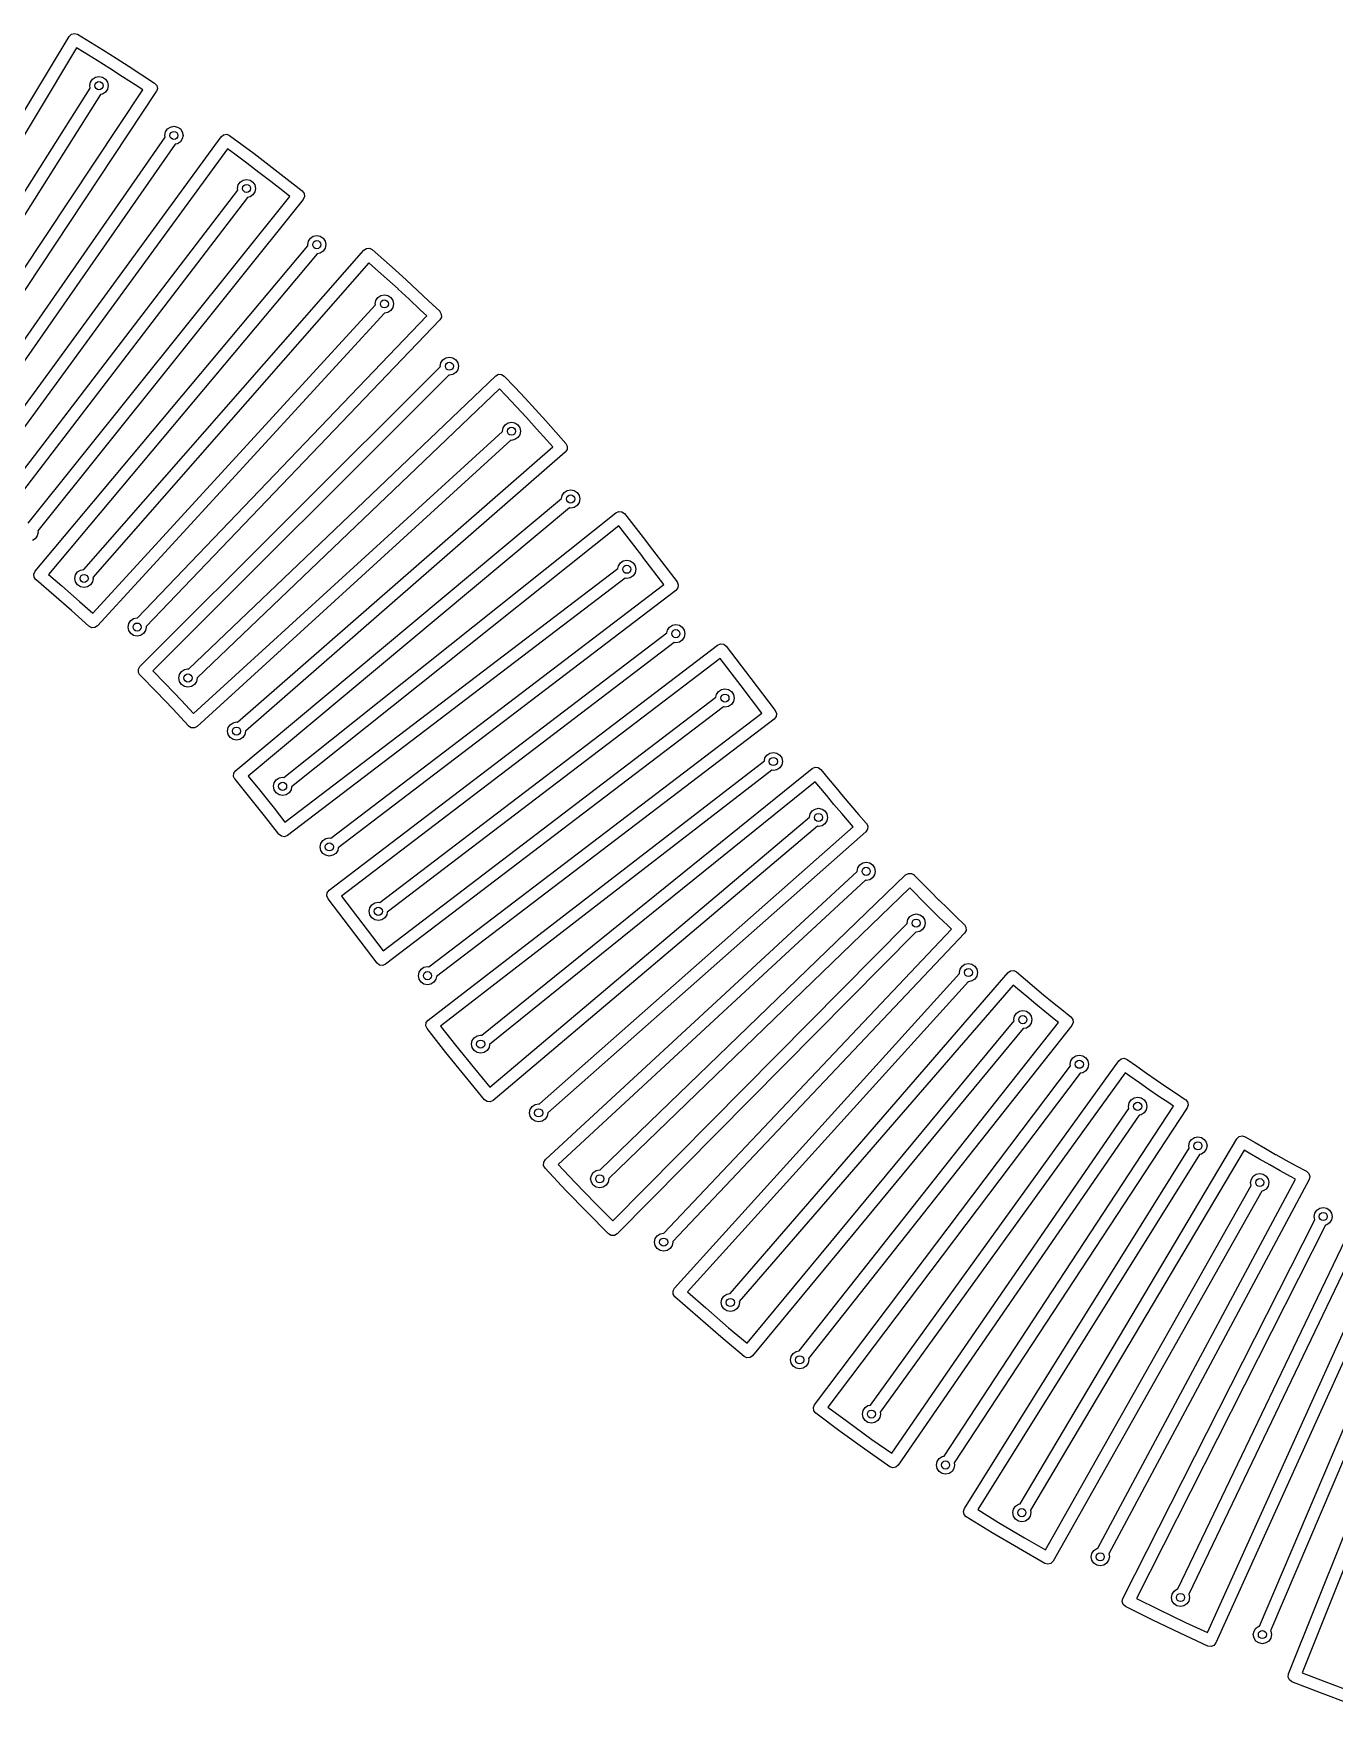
# Model space of a CAD drawing. Extents: x 97 to 314, y -170 to 213.
# Drawn here: x 188.27 to 220.4, y 164.64 to 205.89 of the extents above; entities that cross this region are included whole.
import ezdxf

# ---------------------------------------------------------------- set-up
doc = ezdxf.new("R2010")
doc.units = 0
doc.layers.add('BLACK', color=7, linetype='CONTINUOUS')

msp = doc.modelspace()

# ---------------------------------------------------------------- linework, layer by layer
at = {"layer": 'BLACK', "linetype": 'CONTINUOUS'}
for p, q in [((189.148, 205.817), (189.204, 205.871)), ((189.204, 205.871), (189.279, 205.89)), ((189.279, 205.89), (189.354, 205.868)), ((189.354, 205.868), (189.354, 205.868)), ((189.354, 205.868), (189.354, 205.868)), ((189.354, 205.868), (189.354, 205.868)), ((189.354, 205.868), (189.675, 205.673)), ((183.739, 196.831), (189.148, 205.817)), ((189.327, 205.534), (183.996, 196.677)), ((189.519, 205.417), (189.327, 205.534)), ((189.675, 205.673), (189.995, 205.475)), ((189.995, 205.475), (190.314, 205.275)), ((189.837, 205.221), (189.519, 205.417)), ((190.153, 205.023), (189.837, 205.221)), ((190.314, 205.275), (190.314, 205.275)), ((190.314, 205.275), (190.314, 205.275)), ((190.314, 205.275), (190.631, 205.073)), ((190.631, 205.073), (190.947, 204.868)), ((189.661, 204.6), (189.678, 204.686)), ((189.678, 204.686), (189.727, 204.759)), ((189.727, 204.759), (189.8, 204.807)), ((189.8, 204.807), (189.886, 204.825)), ((189.886, 204.825), (189.972, 204.807)), ((189.972, 204.807), (190.045, 204.759)), ((190.045, 204.759), (190.094, 204.686)), ((190.094, 204.686), (190.111, 204.6)), ((190.154, 205.022), (190.153, 205.023)), ((190.155, 205.021), (190.154, 205.022)), ((190.469, 204.821), (190.155, 205.021)), ((190.783, 204.617), (190.469, 204.821)), ((190.97, 204.495), (190.783, 204.617)), ((190.947, 204.868), (191.261, 204.662)), ((191.261, 204.662), (191.261, 204.662)), ((191.261, 204.662), (191.261, 204.662)), ((191.261, 204.662), (191.261, 204.661)), ((191.261, 204.661), (191.313, 204.603)), ((184.145, 195.805), (189.672, 204.541)), ((189.927, 204.383), (184.319, 195.519)), ((185.25, 195.883), (190.97, 204.495)), ((191.301, 204.451), (185.5, 195.717)), ((189.672, 204.541), (189.661, 204.6)), ((189.972, 204.392), (189.927, 204.383)), ((190.045, 204.441), (189.972, 204.392)), ((190.094, 204.513), (190.045, 204.441)), ((190.111, 204.6), (190.094, 204.513)), ((191.303, 204.453), (191.301, 204.451)), ((191.328, 204.527), (191.303, 204.453)), ((191.313, 204.603), (191.328, 204.527)), ((191.512, 203.37), (191.529, 203.456)), ((191.529, 203.456), (191.578, 203.529)), ((191.578, 203.529), (191.651, 203.578)), ((191.651, 203.578), (191.737, 203.595)), ((191.737, 203.595), (191.823, 203.578)), ((191.823, 203.578), (191.896, 203.529)), ((191.896, 203.529), (191.944, 203.456)), ((191.944, 203.456), (191.962, 203.37)), ((192.903, 203.338), (192.964, 203.387)), ((192.964, 203.387), (193.041, 203.399)), ((193.041, 203.399), (193.113, 203.371)), ((185.526, 194.718), (191.521, 203.323)), ((191.767, 203.151), (185.857, 194.668)), ((186.719, 194.869), (192.903, 203.338)), ((193.057, 203.04), (186.96, 194.691)), ((191.521, 203.323), (191.512, 203.37)), ((191.823, 203.162), (191.767, 203.151)), ((191.896, 203.211), (191.823, 203.162)), ((191.944, 203.284), (191.896, 203.211)), ((191.962, 203.37), (191.944, 203.284)), ((193.238, 202.907), (193.057, 203.04)), ((193.113, 203.371), (193.113, 203.371)), ((193.113, 203.371), (193.113, 203.371)), ((193.113, 203.371), (193.113, 203.371)), ((193.113, 203.371), (193.416, 203.148)), ((193.416, 203.148), (193.717, 202.923)), ((193.537, 202.683), (193.238, 202.907)), ((193.834, 202.458), (193.537, 202.683)), ((193.717, 202.923), (194.017, 202.695)), ((194.017, 202.695), (194.315, 202.466)), ((194.017, 202.695), (194.017, 202.695)), ((194.017, 202.695), (194.017, 202.695)), ((193.305, 202.06), (193.323, 202.146)), ((193.323, 202.146), (193.371, 202.219)), ((193.371, 202.219), (193.444, 202.268)), ((193.444, 202.268), (193.53, 202.285)), ((193.53, 202.285), (193.616, 202.268)), ((193.616, 202.268), (193.689, 202.219)), ((193.689, 202.219), (193.738, 202.146)), ((193.738, 202.146), (193.755, 202.06)), ((193.835, 202.457), (193.834, 202.458)), ((193.836, 202.456), (193.835, 202.457)), ((193.835, 202.457), (193.835, 202.457)), ((194.131, 202.229), (193.836, 202.456)), ((194.426, 201.998), (194.131, 202.229)), ((194.315, 202.466), (194.611, 202.234)), ((194.611, 202.234), (194.905, 202)), ((187.032, 193.81), (193.313, 202.022)), ((193.552, 201.84), (187.18, 193.509)), ((188.141, 193.792), (194.601, 201.859)), ((194.927, 201.787), (188.374, 193.602)), ((193.313, 202.022), (193.305, 202.06)), ((193.616, 201.852), (193.552, 201.84)), ((193.689, 201.901), (193.616, 201.852)), ((193.738, 201.974), (193.689, 201.901)), ((193.755, 202.06), (193.738, 201.974)), ((194.601, 201.859), (194.426, 201.998)), ((194.905, 202), (194.905, 202)), ((194.905, 202), (194.905, 202)), ((194.905, 202), (194.906, 202)), ((194.906, 202), (194.906, 202)), ((194.906, 202), (194.952, 201.937)), ((194.929, 201.789), (194.927, 201.787)), ((194.96, 201.86), (194.929, 201.789)), ((194.952, 201.937), (194.96, 201.86)), ((188.31, 192.604), (195.046, 200.643)), ((189.515, 192.652), (196.424, 200.536)), ((195.04, 200.672), (195.057, 200.758)), ((195.046, 200.643), (195.04, 200.672)), ((195.057, 200.758), (195.106, 200.831)), ((195.106, 200.831), (195.179, 200.879)), ((195.179, 200.879), (195.265, 200.897)), ((195.265, 200.897), (195.351, 200.879)), ((195.351, 200.879), (195.424, 200.831)), ((195.424, 200.512), (195.351, 200.464)), ((195.424, 200.831), (195.473, 200.758)), ((195.473, 200.585), (195.424, 200.512)), ((195.473, 200.758), (195.49, 200.672)), ((195.49, 200.672), (195.473, 200.585)), ((196.424, 200.536), (196.489, 200.579)), ((196.489, 200.579), (196.566, 200.585)), ((196.566, 200.585), (196.636, 200.55)), ((196.636, 200.55), (196.636, 200.55)), ((196.636, 200.55), (196.636, 200.55)), ((196.636, 200.55), (196.636, 200.55)), ((196.636, 200.55), (196.918, 200.301)), ((195.274, 200.448), (188.636, 192.526)), ((196.551, 200.226), (189.738, 192.452)), ((195.351, 200.464), (195.274, 200.448)), ((196.719, 200.077), (196.551, 200.226)), ((196.918, 200.301), (197.198, 200.05)), ((196.997, 199.828), (196.719, 200.077)), ((197.273, 199.577), (196.997, 199.828)), ((197.198, 200.05), (197.477, 199.797)), ((197.477, 199.797), (197.477, 199.797)), ((197.477, 199.797), (197.477, 199.797)), ((197.477, 199.797), (197.477, 199.797)), ((197.477, 199.797), (197.753, 199.542)), ((196.71, 199.208), (196.727, 199.294)), ((196.727, 199.294), (196.776, 199.367)), ((196.776, 199.367), (196.849, 199.416)), ((196.849, 199.416), (196.935, 199.433)), ((196.935, 199.433), (197.021, 199.416)), ((197.021, 199.416), (197.094, 199.367)), ((197.094, 199.367), (197.143, 199.294)), ((197.143, 199.294), (197.16, 199.208)), ((197.274, 199.576), (197.273, 199.577)), ((197.275, 199.575), (197.274, 199.576)), ((197.549, 199.322), (197.275, 199.575)), ((197.822, 199.066), (197.549, 199.322)), ((197.753, 199.542), (198.027, 199.284)), ((198.027, 199.284), (198.3, 199.026)), ((189.731, 191.567), (196.714, 199.187)), ((196.934, 198.983), (189.851, 191.254)), ((190.834, 191.451), (197.984, 198.913)), ((196.714, 199.187), (196.71, 199.208)), ((196.935, 198.983), (196.934, 198.983)), ((197.021, 199), (196.935, 198.983)), ((197.094, 199.049), (197.021, 199)), ((197.143, 199.122), (197.094, 199.049)), ((197.16, 199.208), (197.143, 199.122)), ((197.984, 198.913), (197.822, 199.066)), ((198.3, 199.026), (198.3, 199.026)), ((198.3, 199.026), (198.3, 199.026)), ((198.3, 199.026), (198.3, 199.025)), ((198.3, 199.025), (198.34, 198.959)), ((198.342, 198.881), (198.305, 198.813)), ((198.34, 198.959), (198.342, 198.881)), ((198.302, 198.812), (191.05, 191.242)), ((198.305, 198.813), (198.302, 198.812)), ((190.897, 190.252), (198.317, 197.66)), ((198.315, 197.67), (198.332, 197.756)), ((198.317, 197.66), (198.315, 197.67)), ((198.332, 197.756), (198.381, 197.829)), ((198.381, 197.829), (198.454, 197.878)), ((198.454, 197.878), (198.54, 197.895)), ((198.54, 197.895), (198.626, 197.878)), ((198.626, 197.878), (198.699, 197.829)), ((198.699, 197.829), (198.748, 197.756)), ((198.748, 197.756), (198.765, 197.67)), ((198.765, 197.67), (198.748, 197.584)), ((198.529, 197.448), (191.214, 190.145)), ((192.099, 190.191), (199.683, 197.433)), ((198.54, 197.445), (198.529, 197.448)), ((198.626, 197.463), (198.54, 197.445)), ((198.699, 197.511), (198.626, 197.463)), ((198.748, 197.584), (198.699, 197.511)), ((199.683, 197.433), (199.751, 197.47)), ((199.751, 197.47), (199.828, 197.468)), ((199.828, 197.468), (199.895, 197.428)), ((199.895, 197.428), (199.895, 197.428)), ((199.895, 197.428), (199.895, 197.428)), ((199.895, 197.428), (200.154, 197.155)), ((199.781, 197.112), (192.307, 189.976)), ((199.935, 196.949), (199.781, 197.112)), ((200.191, 196.676), (199.935, 196.949)), ((200.154, 197.155), (200.41, 196.88)), ((200.41, 196.88), (200.665, 196.603)), ((200.443, 196.402), (200.191, 196.676)), ((200.444, 196.401), (200.443, 196.402)), ((200.445, 196.4), (200.444, 196.401)), ((200.695, 196.124), (200.445, 196.4)), ((200.665, 196.603), (200.665, 196.603)), ((200.665, 196.603), (200.918, 196.324)), ((192.219, 189.093), (199.849, 196.061)), ((199.849, 196.064), (199.866, 196.15)), ((199.849, 196.061), (199.849, 196.064)), ((199.866, 196.15), (199.915, 196.223)), ((199.915, 196.223), (199.988, 196.272)), ((199.988, 196.272), (200.074, 196.289)), ((200.074, 196.289), (200.16, 196.272)), ((200.16, 196.272), (200.233, 196.223)), ((200.233, 196.223), (200.282, 196.15)), ((200.282, 195.978), (200.233, 195.905)), ((200.282, 196.15), (200.299, 196.064)), ((200.299, 196.064), (200.282, 195.978)), ((200.944, 195.845), (200.695, 196.124)), ((200.918, 196.324), (201.168, 196.043)), ((201.168, 196.043), (201.416, 195.762)), ((200.055, 195.843), (192.312, 188.771)), ((193.306, 188.878), (201.092, 195.677)), ((201.4, 195.548), (193.506, 188.654)), ((200.074, 195.839), (200.055, 195.843)), ((200.16, 195.856), (200.074, 195.839)), ((200.233, 195.905), (200.16, 195.856)), ((201.092, 195.677), (200.944, 195.845)), ((201.403, 195.549), (201.4, 195.548)), ((201.446, 195.614), (201.403, 195.549)), ((201.416, 195.762), (201.416, 195.762)), ((201.416, 195.762), (201.416, 195.762)), ((201.416, 195.762), (201.417, 195.761)), ((201.417, 195.761), (201.417, 195.761)), ((201.417, 195.761), (201.451, 195.691)), ((201.451, 195.691), (201.446, 195.614)), ((193.264, 187.68), (201.312, 194.399)), ((201.312, 194.399), (201.327, 194.477)), ((201.327, 194.477), (201.376, 194.55)), ((201.376, 194.55), (201.449, 194.598)), ((201.449, 194.598), (201.535, 194.615)), ((201.535, 194.615), (201.621, 194.598)), ((201.621, 194.598), (201.694, 194.55)), ((201.694, 194.55), (201.743, 194.477)), ((201.743, 194.304), (201.694, 194.231)), ((201.743, 194.477), (201.76, 194.39)), ((201.76, 194.39), (201.743, 194.304)), ((201.507, 194.171), (193.571, 187.545)), ((194.454, 187.511), (202.652, 194.052)), ((201.535, 194.165), (201.507, 194.171)), ((201.621, 194.183), (201.535, 194.165)), ((201.694, 194.231), (201.621, 194.183)), ((202.652, 194.052), (202.724, 194.083)), ((202.724, 194.083), (202.801, 194.075)), ((202.801, 194.075), (202.863, 194.029)), ((202.863, 194.029), (202.863, 194.028)), ((202.863, 194.028), (202.863, 194.028)), ((202.863, 194.028), (202.863, 194.028)), ((202.863, 194.028), (202.863, 194.028)), ((202.863, 194.028), (203.097, 193.733)), ((188.363, 193.483), (188.314, 193.41)), ((188.38, 193.57), (188.363, 193.483)), ((188.374, 193.602), (188.38, 193.57)), ((202.722, 193.724), (194.643, 187.278)), ((202.861, 193.548), (202.722, 193.724)), ((203.091, 193.253), (202.861, 193.548)), ((203.097, 193.733), (203.328, 193.437)), ((188.314, 193.41), (188.241, 193.362)), ((203.318, 192.958), (203.091, 193.253)), ((203.328, 193.437), (203.558, 193.138)), ((203.558, 193.138), (203.558, 193.138)), ((203.558, 193.138), (204.164, 192.343)), ((189.432, 192.636), (189.515, 192.652)), ((194.478, 186.407), (202.699, 192.673)), ((202.699, 192.673), (202.713, 192.74)), ((202.713, 192.74), (202.762, 192.813)), ((202.762, 192.813), (202.835, 192.862)), ((202.835, 192.862), (202.921, 192.879)), ((202.921, 192.879), (203.007, 192.862)), ((203.007, 192.862), (203.08, 192.813)), ((203.08, 192.813), (203.129, 192.74)), ((203.129, 192.74), (203.146, 192.654)), ((203.146, 192.654), (203.129, 192.568)), ((203.319, 192.957), (203.318, 192.958)), ((203.834, 192.281), (203.319, 192.957)), ((188.278, 192.534), (188.31, 192.604)), ((188.284, 192.457), (188.278, 192.534)), ((188.329, 192.393), (188.284, 192.457)), ((188.333, 192.391), (188.329, 192.393)), ((188.329, 192.393), (188.329, 192.393)), ((188.329, 192.393), (188.329, 192.393)), ((188.772, 192.017), (188.333, 192.391)), ((188.636, 192.526), (188.968, 192.244)), ((188.968, 192.244), (189.408, 191.858)), ((189.293, 192.428), (189.31, 192.514)), ((189.31, 192.342), (189.293, 192.428)), ((189.31, 192.514), (189.359, 192.587)), ((189.359, 192.269), (189.31, 192.342)), ((189.359, 192.587), (189.432, 192.636)), ((189.432, 192.22), (189.359, 192.269)), ((189.677, 192.269), (189.604, 192.22)), ((189.726, 192.342), (189.677, 192.269)), ((189.743, 192.428), (189.726, 192.342)), ((189.738, 192.452), (189.743, 192.428)), ((202.884, 192.436), (194.542, 186.079)), ((195.611, 186.015), (203.834, 192.281)), ((202.921, 192.429), (202.884, 192.436)), ((203.007, 192.446), (202.921, 192.429)), ((203.08, 192.495), (203.007, 192.446)), ((203.129, 192.568), (203.08, 192.495)), ((204.164, 192.343), (204.193, 192.271)), ((204.193, 192.271), (204.183, 192.194)), ((189.209, 191.635), (188.772, 192.017)), ((189.408, 191.858), (189.731, 191.567)), ((189.518, 192.203), (189.432, 192.22)), ((189.604, 192.22), (189.518, 192.203)), ((204.133, 192.132), (195.794, 185.777)), ((204.135, 192.133), (204.133, 192.132)), ((204.183, 192.194), (204.135, 192.133)), ((189.637, 191.248), (189.209, 191.635)), ((190.669, 191.386), (190.742, 191.435)), ((190.742, 191.435), (190.828, 191.452)), ((190.828, 191.452), (190.834, 191.451)), ((189.639, 191.245), (189.637, 191.248)), ((189.708, 191.209), (189.639, 191.245)), ((189.786, 191.212), (189.708, 191.209)), ((189.851, 191.254), (189.786, 191.212)), ((190.603, 191.227), (190.62, 191.313)), ((190.62, 191.141), (190.603, 191.227)), ((190.62, 191.313), (190.669, 191.386)), ((190.669, 191.068), (190.62, 191.141)), ((190.742, 191.02), (190.669, 191.068)), ((190.828, 191.002), (190.742, 191.02)), ((190.914, 191.02), (190.828, 191.002)), ((190.987, 191.068), (190.914, 191.02)), ((191.036, 191.141), (190.987, 191.068)), ((191.053, 191.227), (191.036, 191.141)), ((191.05, 191.242), (191.053, 191.227)), ((195.572, 184.727), (203.912, 191.084)), ((203.912, 191.084), (203.925, 191.15)), ((203.925, 191.15), (203.974, 191.223)), ((203.974, 191.223), (204.047, 191.271)), ((204.047, 191.271), (204.133, 191.289)), ((204.133, 191.289), (204.219, 191.271)), ((204.219, 191.271), (204.292, 191.223)), ((204.292, 191.223), (204.341, 191.15)), ((204.341, 191.15), (204.358, 191.064)), ((204.358, 191.064), (204.341, 190.977)), ((204.095, 190.846), (195.873, 184.579)), ((196.824, 184.424), (205.165, 190.781)), ((204.133, 190.839), (204.095, 190.846)), ((204.219, 190.856), (204.133, 190.839)), ((204.292, 190.904), (204.219, 190.856)), ((204.341, 190.977), (204.292, 190.904)), ((205.165, 190.781), (205.237, 190.811)), ((205.237, 190.811), (205.314, 190.801)), ((205.314, 190.801), (205.375, 190.753)), ((205.375, 190.753), (205.376, 190.753)), ((205.376, 190.753), (205.376, 190.753)), ((205.376, 190.753), (205.982, 189.958)), ((190.858, 190.185), (190.897, 190.252)), ((190.858, 190.107), (190.858, 190.185)), ((191.925, 190.128), (191.998, 190.177)), ((191.998, 190.177), (192.084, 190.194)), ((192.084, 190.194), (192.099, 190.191)), ((205.228, 190.452), (197.007, 184.186)), ((205.743, 189.776), (205.228, 190.452)), ((190.897, 190.04), (190.858, 190.107)), ((190.9, 190.038), (190.897, 190.04)), ((190.897, 190.04), (190.897, 190.04)), ((190.897, 190.04), (190.897, 190.04)), ((191.305, 189.627), (190.9, 190.038)), ((191.214, 190.145), (191.519, 189.835)), ((191.519, 189.835), (191.923, 189.412)), ((191.859, 189.969), (191.876, 190.055)), ((191.876, 189.883), (191.859, 189.969)), ((191.876, 190.055), (191.925, 190.128)), ((191.925, 189.81), (191.876, 189.883)), ((191.998, 189.761), (191.925, 189.81)), ((192.243, 189.81), (192.17, 189.761)), ((192.292, 189.883), (192.243, 189.81)), ((192.309, 189.969), (192.292, 189.883)), ((192.307, 189.976), (192.309, 189.969)), ((206.258, 189.1), (205.743, 189.776)), ((205.982, 189.958), (205.982, 189.958)), ((205.982, 189.958), (206.588, 189.163)), ((191.706, 189.207), (191.305, 189.627)), ((191.923, 189.412), (192.219, 189.093)), ((192.084, 189.744), (191.998, 189.761)), ((192.17, 189.761), (192.084, 189.744)), ((196.903, 183.227), (205.124, 189.493)), ((205.124, 189.493), (205.137, 189.559)), ((205.137, 189.559), (205.186, 189.632)), ((205.186, 189.632), (205.259, 189.681)), ((205.259, 189.681), (205.345, 189.698)), ((205.345, 189.698), (205.431, 189.681)), ((205.431, 189.681), (205.504, 189.632)), ((205.504, 189.632), (205.553, 189.559)), ((205.553, 189.387), (205.504, 189.314)), ((205.553, 189.559), (205.57, 189.473)), ((205.57, 189.473), (205.553, 189.387)), ((192.098, 188.784), (191.706, 189.207)), ((205.308, 189.256), (196.966, 182.898)), ((198.036, 182.834), (206.258, 189.1)), ((206.559, 188.952), (198.219, 182.596)), ((205.345, 189.248), (205.308, 189.256)), ((205.431, 189.265), (205.345, 189.248)), ((205.504, 189.314), (205.431, 189.265)), ((206.607, 189.014), (206.559, 188.952)), ((206.559, 188.952), (206.559, 188.952)), ((206.588, 189.163), (206.617, 189.091)), ((206.617, 189.091), (206.607, 189.014)), ((192.1, 188.78), (192.098, 188.784)), ((192.165, 188.738), (192.1, 188.78)), ((192.243, 188.735), (192.165, 188.738)), ((192.312, 188.771), (192.243, 188.735)), ((192.243, 188.735), (192.243, 188.735)), ((193.057, 188.657), (193.074, 188.743)), ((193.074, 188.571), (193.057, 188.657)), ((193.074, 188.743), (193.123, 188.816)), ((193.123, 188.498), (193.074, 188.571)), ((193.123, 188.816), (193.196, 188.865)), ((193.196, 188.865), (193.282, 188.882)), ((193.282, 188.882), (193.306, 188.878)), ((193.49, 188.571), (193.441, 188.498)), ((193.506, 188.654), (193.49, 188.571)), ((193.196, 188.449), (193.123, 188.498)), ((193.282, 188.432), (193.196, 188.449)), ((193.368, 188.449), (193.282, 188.432)), ((193.441, 188.498), (193.368, 188.449)), ((206.38, 188.066), (206.453, 188.115)), ((206.453, 188.115), (206.54, 188.132)), ((206.54, 188.132), (206.626, 188.115)), ((206.626, 188.115), (206.699, 188.066)), ((198.017, 181.519), (206.318, 187.926)), ((199.343, 181.144), (207.502, 187.735)), ((206.318, 187.926), (206.332, 187.993)), ((206.332, 187.993), (206.38, 188.066)), ((206.699, 187.748), (206.626, 187.699)), ((206.699, 188.066), (206.747, 187.993)), ((206.747, 187.821), (206.699, 187.748)), ((206.747, 187.993), (206.765, 187.907)), ((206.765, 187.907), (206.747, 187.821)), ((207.502, 187.735), (207.573, 187.766)), ((207.573, 187.766), (207.65, 187.758)), ((207.65, 187.758), (207.713, 187.712)), ((207.713, 187.712), (207.713, 187.712)), ((207.713, 187.712), (207.713, 187.712)), ((207.713, 187.712), (207.713, 187.711)), ((207.713, 187.711), (207.896, 187.487)), ((193.212, 187.539), (193.219, 187.616)), ((193.245, 187.469), (193.212, 187.539)), ((193.219, 187.616), (193.264, 187.68)), ((193.245, 187.468), (193.245, 187.469)), ((193.245, 187.469), (193.245, 187.469)), ((193.249, 187.466), (193.245, 187.468)), ((193.615, 187.021), (193.249, 187.466)), ((193.571, 187.545), (193.847, 187.209)), ((194.196, 187.293), (194.213, 187.379)), ((194.213, 187.207), (194.196, 187.293)), ((194.213, 187.379), (194.262, 187.452)), ((194.262, 187.452), (194.335, 187.501)), ((194.335, 187.501), (194.421, 187.518)), ((194.421, 187.518), (194.454, 187.511)), ((206.503, 187.69), (198.318, 181.373)), ((207.574, 187.407), (199.534, 180.913)), ((206.54, 187.682), (206.503, 187.69)), ((206.626, 187.699), (206.54, 187.682)), ((207.664, 187.297), (207.574, 187.407)), ((207.85, 187.071), (207.664, 187.297)), ((207.896, 187.487), (208.081, 187.263)), ((193.977, 186.567), (193.615, 187.021)), ((193.847, 187.209), (194.212, 186.751)), ((194.262, 187.134), (194.213, 187.207)), ((194.335, 187.085), (194.262, 187.134)), ((194.421, 187.068), (194.335, 187.085)), ((194.507, 187.085), (194.421, 187.068)), ((194.58, 187.134), (194.507, 187.085)), ((194.629, 187.207), (194.58, 187.134)), ((194.643, 187.278), (194.629, 187.207)), ((208.038, 186.847), (207.85, 187.071)), ((208.081, 187.263), (208.267, 187.041)), ((208.267, 187.041), (208.268, 187.041)), ((208.268, 187.041), (208.268, 187.041)), ((208.268, 187.041), (208.268, 187.041)), ((208.268, 187.041), (208.268, 187.04)), ((208.268, 187.04), (208.456, 186.82)), ((194.33, 186.111), (193.977, 186.567)), ((194.212, 186.751), (194.478, 186.407)), ((199.54, 179.861), (207.432, 186.531)), ((207.432, 186.531), (207.448, 186.611)), ((207.448, 186.611), (207.497, 186.684)), ((207.497, 186.684), (207.57, 186.733)), ((207.57, 186.733), (207.656, 186.75)), ((207.656, 186.75), (207.742, 186.733)), ((207.742, 186.733), (207.815, 186.684)), ((207.815, 186.684), (207.864, 186.611)), ((207.864, 186.611), (207.881, 186.525)), ((207.881, 186.525), (207.864, 186.439)), ((208.228, 186.624), (208.038, 186.847)), ((208.038, 186.847), (208.038, 186.847)), ((208.038, 186.847), (208.038, 186.847)), ((208.419, 186.403), (208.228, 186.624)), ((208.456, 186.82), (208.645, 186.6)), ((208.645, 186.6), (208.836, 186.383)), ((194.332, 186.107), (194.33, 186.111)), ((194.393, 186.059), (194.332, 186.107)), ((194.47, 186.049), (194.393, 186.059)), ((194.542, 186.079), (194.47, 186.049)), ((207.63, 186.305), (199.62, 179.535)), ((200.768, 179.45), (208.513, 186.296)), ((208.822, 186.169), (200.97, 179.228)), ((207.656, 186.3), (207.63, 186.305)), ((207.742, 186.317), (207.656, 186.3)), ((207.815, 186.366), (207.742, 186.317)), ((207.864, 186.439), (207.815, 186.366)), ((208.513, 186.296), (208.419, 186.403)), ((208.824, 186.17), (208.822, 186.169)), ((208.867, 186.235), (208.824, 186.17)), ((208.836, 186.383), (208.837, 186.382)), ((208.837, 186.382), (208.837, 186.382)), ((208.837, 186.382), (208.837, 186.382)), ((208.837, 186.382), (208.872, 186.312)), ((208.872, 186.312), (208.867, 186.235)), ((195.349, 185.797), (195.366, 185.883)), ((195.366, 185.711), (195.349, 185.797)), ((195.366, 185.883), (195.414, 185.956)), ((195.414, 185.638), (195.366, 185.711)), ((195.414, 185.956), (195.487, 186.005)), ((195.487, 186.005), (195.574, 186.022)), ((195.574, 186.022), (195.611, 186.015)), ((195.781, 185.711), (195.733, 185.638)), ((195.794, 185.777), (195.781, 185.711)), ((195.487, 185.589), (195.414, 185.638)), ((195.574, 185.572), (195.487, 185.589)), ((195.66, 185.589), (195.574, 185.572)), ((195.733, 185.638), (195.66, 185.589)), ((208.608, 185.193), (208.626, 185.279)), ((208.626, 185.279), (208.674, 185.352)), ((208.674, 185.352), (208.747, 185.401)), ((208.747, 185.401), (208.833, 185.418)), ((208.833, 185.418), (208.92, 185.401)), ((208.92, 185.401), (208.993, 185.352)), ((208.993, 185.352), (209.041, 185.279)), ((209.041, 185.279), (209.058, 185.193)), ((200.911, 178.074), (208.609, 185.19)), ((208.815, 184.972), (201.225, 177.955)), ((202.267, 177.82), (209.807, 185.107)), ((208.609, 185.19), (208.608, 185.193)), ((208.833, 184.968), (208.815, 184.972)), ((208.92, 184.985), (208.833, 184.968)), ((208.993, 185.034), (208.92, 184.985)), ((209.041, 185.107), (208.993, 185.034)), ((209.058, 185.193), (209.041, 185.107)), ((209.807, 185.107), (209.875, 185.144)), ((209.875, 185.144), (209.953, 185.143)), ((209.953, 185.143), (210.019, 185.103)), ((210.019, 185.103), (210.019, 185.103)), ((210.019, 185.103), (210.019, 185.103)), ((210.019, 185.103), (210.02, 185.102)), ((210.02, 185.102), (210.222, 184.895)), ((210.222, 184.895), (210.426, 184.688)), ((195.514, 184.589), (195.524, 184.666)), ((195.543, 184.517), (195.514, 184.589)), ((195.524, 184.666), (195.572, 184.727)), ((195.544, 184.517), (195.543, 184.517)), ((196.756, 182.926), (195.544, 184.517)), ((195.544, 184.517), (195.544, 184.517)), ((195.873, 184.579), (196.903, 183.227)), ((196.627, 184.366), (196.7, 184.414)), ((196.7, 184.414), (196.786, 184.431)), ((196.786, 184.431), (196.824, 184.424)), ((209.908, 184.787), (202.477, 177.605)), ((210.008, 184.685), (209.908, 184.787)), ((210.213, 184.477), (210.008, 184.685)), ((210.421, 184.27), (210.213, 184.477)), ((210.426, 184.688), (210.631, 184.484)), ((210.631, 184.484), (210.632, 184.484)), ((210.632, 184.484), (210.632, 184.483)), ((210.632, 184.483), (210.838, 184.28)), ((196.561, 184.206), (196.578, 184.293)), ((196.578, 184.12), (196.561, 184.206)), ((196.578, 184.293), (196.627, 184.366)), ((196.627, 184.047), (196.578, 184.12)), ((196.7, 183.999), (196.627, 184.047)), ((196.786, 183.981), (196.7, 183.999)), ((196.872, 183.999), (196.786, 183.981)), ((196.945, 184.047), (196.872, 183.999)), ((196.994, 184.12), (196.945, 184.047)), ((197.007, 184.186), (196.994, 184.12)), ((209.843, 183.915), (209.86, 184.002)), ((209.86, 184.002), (209.909, 184.075)), ((209.909, 184.075), (209.982, 184.123)), ((209.982, 184.123), (210.068, 184.14)), ((210.068, 184.14), (210.154, 184.123)), ((210.154, 184.123), (210.227, 184.075)), ((210.227, 184.075), (210.276, 184.002)), ((210.276, 184.002), (210.293, 183.915)), ((210.629, 184.065), (210.421, 184.27)), ((210.421, 184.27), (210.421, 184.27)), ((210.421, 184.27), (210.421, 184.27)), ((210.839, 183.862), (210.629, 184.065)), ((210.838, 184.28), (211.047, 184.078)), ((211.047, 184.078), (211.256, 183.879)), ((202.576, 176.557), (209.846, 183.903)), ((210.059, 183.692), (202.684, 176.24)), ((203.838, 176.259), (210.942, 183.764)), ((211.261, 183.665), (204.054, 176.051)), ((209.846, 183.903), (209.843, 183.915)), ((210.068, 183.69), (210.059, 183.692)), ((210.154, 183.708), (210.068, 183.69)), ((210.227, 183.756), (210.154, 183.708)), ((210.276, 183.829), (210.227, 183.756)), ((210.293, 183.915), (210.276, 183.829)), ((210.942, 183.764), (210.839, 183.862)), ((211.256, 183.879), (211.257, 183.878)), ((211.257, 183.878), (211.257, 183.878)), ((211.257, 183.878), (211.257, 183.878)), ((211.257, 183.878), (211.298, 183.812)), ((211.263, 183.666), (211.261, 183.665)), ((211.3, 183.734), (211.263, 183.666)), ((211.298, 183.812), (211.3, 183.734)), ((196.817, 182.879), (196.756, 182.926)), ((196.894, 182.868), (196.817, 182.879)), ((196.966, 182.898), (196.894, 182.868)), ((197.79, 182.702), (197.839, 182.775)), ((197.839, 182.775), (197.912, 182.824)), ((197.912, 182.824), (197.998, 182.841)), ((197.998, 182.841), (198.036, 182.834)), ((211.134, 182.693), (211.151, 182.779)), ((211.151, 182.779), (211.2, 182.852)), ((211.2, 182.852), (211.273, 182.901)), ((211.273, 182.901), (211.359, 182.918)), ((211.359, 182.918), (211.445, 182.901)), ((211.445, 182.901), (211.518, 182.852)), ((211.518, 182.852), (211.567, 182.779)), ((211.567, 182.779), (211.584, 182.693)), ((197.773, 182.616), (197.79, 182.702)), ((197.79, 182.53), (197.773, 182.616)), ((197.839, 182.457), (197.79, 182.53)), ((197.912, 182.408), (197.839, 182.457)), ((197.998, 182.391), (197.912, 182.408)), ((198.084, 182.408), (197.998, 182.391)), ((198.157, 182.457), (198.084, 182.408)), ((198.206, 182.53), (198.157, 182.457)), ((198.219, 182.596), (198.206, 182.53)), ((204.1, 174.899), (211.138, 182.673)), ((211.358, 182.469), (204.423, 174.809)), ((205.475, 174.768), (212.337, 182.694)), ((212.466, 182.384), (205.699, 174.569)), ((211.138, 182.673), (211.134, 182.693)), ((211.359, 182.468), (211.358, 182.469)), ((211.445, 182.485), (211.359, 182.468)), ((211.518, 182.534), (211.445, 182.485)), ((211.567, 182.607), (211.518, 182.534)), ((211.584, 182.693), (211.567, 182.607)), ((212.337, 182.694), (212.401, 182.737)), ((212.401, 182.737), (212.478, 182.743)), ((212.574, 182.291), (212.466, 182.384)), ((212.478, 182.743), (212.548, 182.709)), ((212.548, 182.709), (212.548, 182.709)), ((212.548, 182.709), (212.548, 182.709)), ((212.548, 182.709), (212.549, 182.708)), ((212.549, 182.708), (212.768, 182.519)), ((212.768, 182.519), (212.99, 182.332)), ((212.797, 182.102), (212.574, 182.291)), ((213.022, 181.915), (212.797, 182.102)), ((212.99, 182.332), (213.212, 182.147)), ((213.212, 182.147), (213.213, 182.146)), ((213.213, 182.146), (213.214, 182.145)), ((213.214, 182.145), (213.437, 181.962)), ((213.437, 181.962), (213.663, 181.779)), ((197.969, 181.458), (198.017, 181.519)), ((212.478, 181.53), (212.495, 181.616)), ((212.484, 181.5), (212.478, 181.53)), ((212.495, 181.616), (212.543, 181.689)), ((212.543, 181.689), (212.616, 181.738)), ((212.616, 181.738), (212.703, 181.755)), ((212.703, 181.755), (212.789, 181.738)), ((212.789, 181.738), (212.862, 181.689)), ((212.862, 181.689), (212.91, 181.616)), ((212.91, 181.616), (212.928, 181.53)), ((212.928, 181.53), (212.91, 181.444)), ((213.248, 181.729), (213.022, 181.915)), ((213.022, 181.915), (213.022, 181.915)), ((213.022, 181.915), (213.022, 181.915)), ((213.022, 181.915), (213.022, 181.915)), ((213.475, 181.545), (213.248, 181.729)), ((213.586, 181.457), (213.475, 181.545)), ((213.663, 181.779), (213.889, 181.599)), ((213.889, 181.599), (213.89, 181.599)), ((213.89, 181.599), (213.89, 181.598)), ((213.89, 181.598), (213.89, 181.598)), ((213.89, 181.598), (213.937, 181.536)), ((213.937, 181.536), (213.946, 181.459)), ((197.96, 181.381), (197.969, 181.458)), ((197.989, 181.309), (197.96, 181.381)), ((197.99, 181.309), (197.989, 181.309)), ((198.454, 180.716), (197.99, 181.309)), ((197.99, 181.309), (197.99, 181.309)), ((197.99, 181.309), (197.99, 181.309)), ((197.99, 181.309), (197.99, 181.309)), ((198.318, 181.373), (198.688, 180.902)), ((199.152, 181.085), (199.225, 181.134)), ((199.225, 181.134), (199.311, 181.151)), ((199.311, 181.151), (199.343, 181.144)), ((205.893, 173.536), (212.484, 181.5)), ((212.714, 181.308), (206.028, 173.23)), ((207.175, 173.35), (213.586, 181.457)), ((213.913, 181.386), (207.409, 173.162)), ((212.789, 181.322), (212.714, 181.308)), ((212.862, 181.371), (212.789, 181.322)), ((212.91, 181.444), (212.862, 181.371)), ((213.915, 181.388), (213.913, 181.386)), ((213.946, 181.459), (213.915, 181.388)), ((198.927, 180.131), (198.454, 180.716)), ((198.688, 180.902), (199.158, 180.32)), ((199.086, 180.926), (199.103, 181.012)), ((199.103, 180.84), (199.086, 180.926)), ((199.103, 181.012), (199.152, 181.085)), ((199.152, 180.767), (199.103, 180.84)), ((199.225, 180.718), (199.152, 180.767)), ((199.311, 180.701), (199.225, 180.718)), ((199.397, 180.718), (199.311, 180.701)), ((199.47, 180.767), (199.397, 180.718)), ((199.519, 180.84), (199.47, 180.767)), ((199.534, 180.913), (199.519, 180.84)), ((199.158, 180.32), (199.54, 179.861)), ((207.558, 172.02), (213.88, 180.389)), ((208.937, 172.008), (215.07, 180.515)), ((213.872, 180.428), (213.889, 180.514)), ((213.88, 180.389), (213.872, 180.428)), ((213.889, 180.514), (213.938, 180.587)), ((213.938, 180.587), (214.011, 180.635)), ((214.011, 180.635), (214.097, 180.653)), ((214.097, 180.653), (214.183, 180.635)), ((214.183, 180.635), (214.256, 180.587)), ((214.256, 180.587), (214.305, 180.514)), ((214.305, 180.341), (214.256, 180.269)), ((214.305, 180.514), (214.322, 180.428)), ((214.322, 180.428), (214.305, 180.341)), ((215.07, 180.515), (215.131, 180.564)), ((215.131, 180.564), (215.207, 180.576)), ((215.207, 180.576), (215.28, 180.549)), ((215.28, 180.549), (215.28, 180.549)), ((215.28, 180.549), (215.28, 180.549)), ((215.28, 180.549), (215.281, 180.548)), ((215.281, 180.548), (215.516, 180.379)), ((215.516, 180.379), (215.753, 180.212)), ((199.408, 179.553), (198.927, 180.131)), ((214.118, 180.207), (207.888, 171.959)), ((215.226, 180.218), (209.18, 171.832)), ((214.183, 180.22), (214.118, 180.207)), ((214.256, 180.269), (214.183, 180.22)), ((215.342, 180.135), (215.226, 180.218)), ((215.582, 179.967), (215.342, 180.135)), ((215.822, 179.8), (215.582, 179.967)), ((215.753, 180.212), (215.991, 180.047)), ((215.991, 180.047), (215.992, 180.047)), ((215.992, 180.047), (215.992, 180.047)), ((215.992, 180.047), (215.993, 180.046)), ((215.993, 180.046), (216.232, 179.883)), ((216.232, 179.883), (216.473, 179.721)), ((199.472, 179.509), (199.408, 179.553)), ((199.408, 179.553), (199.408, 179.553)), ((199.549, 179.502), (199.472, 179.509)), ((199.62, 179.535), (199.549, 179.502)), ((200.659, 179.437), (200.745, 179.454)), ((200.745, 179.454), (200.768, 179.45)), ((215.313, 179.388), (215.33, 179.474)), ((215.33, 179.474), (215.379, 179.547)), ((215.379, 179.547), (215.452, 179.596)), ((215.452, 179.596), (215.538, 179.613)), ((215.538, 179.613), (215.624, 179.596)), ((215.624, 179.596), (215.697, 179.547)), ((215.697, 179.547), (215.746, 179.474)), ((215.746, 179.474), (215.763, 179.388)), ((216.064, 179.635), (215.822, 179.8)), ((216.307, 179.472), (216.064, 179.635)), ((216.425, 179.394), (216.307, 179.472)), ((216.473, 179.721), (216.714, 179.562)), ((216.714, 179.562), (216.715, 179.562)), ((216.715, 179.562), (216.715, 179.562)), ((216.715, 179.562), (216.715, 179.562)), ((216.715, 179.562), (216.767, 179.504)), ((216.767, 179.504), (216.783, 179.428)), ((200.52, 179.229), (200.537, 179.315)), ((200.537, 179.143), (200.52, 179.229)), ((200.537, 179.315), (200.586, 179.388)), ((200.586, 179.07), (200.537, 179.143)), ((200.586, 179.388), (200.659, 179.437)), ((200.659, 179.021), (200.586, 179.07)), ((200.904, 179.07), (200.831, 179.021)), ((200.953, 179.143), (200.904, 179.07)), ((200.97, 179.228), (200.953, 179.143)), ((209.465, 170.821), (215.323, 179.339)), ((215.571, 179.17), (209.627, 170.528)), ((210.757, 170.747), (216.425, 179.394)), ((216.757, 179.352), (211.008, 170.583)), ((215.323, 179.339), (215.313, 179.388)), ((215.624, 179.18), (215.571, 179.17)), ((215.697, 179.229), (215.624, 179.18)), ((215.746, 179.302), (215.697, 179.229)), ((215.763, 179.388), (215.746, 179.302)), ((216.758, 179.354), (216.757, 179.352)), ((216.783, 179.428), (216.758, 179.354)), ((200.745, 179.004), (200.659, 179.021)), ((200.831, 179.021), (200.745, 179.004)), ((216.939, 178.622), (217.025, 178.639)), ((217.025, 178.639), (217.111, 178.622)), ((217.987, 178.587), (218.042, 178.641)), ((218.042, 178.641), (218.118, 178.66)), ((218.118, 178.66), (218.192, 178.639)), ((218.192, 178.639), (218.192, 178.639)), ((218.192, 178.639), (218.193, 178.639)), ((218.193, 178.639), (218.193, 178.639)), ((218.193, 178.639), (218.443, 178.492)), ((211.258, 169.459), (216.811, 178.355)), ((212.632, 169.569), (217.987, 178.587)), ((218.168, 178.305), (212.891, 169.417)), ((216.8, 178.414), (216.817, 178.5)), ((216.811, 178.355), (216.8, 178.414)), ((216.817, 178.5), (216.866, 178.573)), ((216.866, 178.573), (216.939, 178.622)), ((217.111, 178.622), (217.184, 178.573)), ((217.184, 178.255), (217.111, 178.206)), ((217.184, 178.573), (217.233, 178.5)), ((217.233, 178.328), (217.184, 178.255)), ((217.233, 178.5), (217.25, 178.414)), ((217.25, 178.414), (217.233, 178.328)), ((218.291, 178.233), (218.168, 178.305)), ((218.545, 178.086), (218.291, 178.233)), ((218.443, 178.492), (218.694, 178.346)), ((218.694, 178.346), (218.945, 178.203)), ((200.867, 177.931), (200.87, 178.008)), ((200.903, 177.862), (200.867, 177.931)), ((200.87, 178.008), (200.911, 178.074)), ((201.418, 177.313), (200.903, 177.862)), ((200.903, 177.862), (200.903, 177.862)), ((200.903, 177.862), (200.903, 177.862)), ((200.903, 177.862), (200.903, 177.862)), ((201.225, 177.955), (201.634, 177.519)), ((202.094, 177.757), (202.167, 177.806)), ((202.167, 177.806), (202.253, 177.823)), ((202.253, 177.823), (202.267, 177.82)), ((217.066, 178.197), (211.592, 169.427)), ((217.111, 178.206), (217.066, 178.197)), ((218.799, 177.942), (218.545, 178.086)), ((219.054, 177.799), (218.799, 177.942)), ((218.799, 177.942), (218.799, 177.942)), ((218.945, 178.203), (218.946, 178.203)), ((218.946, 178.203), (218.947, 178.202)), ((218.947, 178.202), (219.2, 178.061)), ((219.2, 178.061), (219.454, 177.921)), ((219.454, 177.921), (219.708, 177.784)), ((201.634, 177.519), (202.154, 176.981)), ((202.028, 177.598), (202.046, 177.684)), ((202.046, 177.512), (202.028, 177.598)), ((202.046, 177.684), (202.094, 177.757)), ((202.094, 177.439), (202.046, 177.512)), ((202.167, 177.39), (202.094, 177.439)), ((202.253, 177.373), (202.167, 177.39)), ((202.34, 177.39), (202.253, 177.373)), ((202.413, 177.439), (202.34, 177.39)), ((202.461, 177.512), (202.413, 177.439)), ((202.478, 177.598), (202.461, 177.512)), ((202.477, 177.605), (202.478, 177.598)), ((213.263, 168.434), (218.342, 177.436)), ((214.557, 168.476), (219.435, 177.591)), ((219.77, 177.579), (214.823, 168.336)), ((218.328, 177.507), (218.345, 177.593)), ((218.342, 177.436), (218.328, 177.507)), ((218.345, 177.593), (218.393, 177.666)), ((218.393, 177.666), (218.466, 177.714)), ((218.466, 177.714), (218.553, 177.732)), ((218.553, 177.732), (218.639, 177.714)), ((218.639, 177.714), (218.712, 177.666)), ((218.712, 177.666), (218.76, 177.593)), ((218.76, 177.42), (218.712, 177.347)), ((218.76, 177.593), (218.778, 177.507)), ((218.778, 177.507), (218.76, 177.42)), ((219.311, 177.658), (219.054, 177.799)), ((219.435, 177.591), (219.311, 177.658)), ((219.708, 177.784), (219.709, 177.784)), ((219.709, 177.784), (219.709, 177.784)), ((219.709, 177.784), (219.71, 177.784)), ((219.71, 177.784), (219.766, 177.73)), ((219.766, 177.73), (219.789, 177.656)), ((219.771, 177.58), (219.77, 177.579)), ((219.789, 177.656), (219.771, 177.58)), ((201.941, 176.772), (201.418, 177.313)), ((202.154, 176.981), (202.576, 176.557)), ((218.605, 177.292), (213.451, 168.157)), ((218.639, 177.299), (218.605, 177.292)), ((218.712, 177.347), (218.639, 177.299)), ((202.472, 176.239), (201.941, 176.772)), ((215.171, 167.236), (219.911, 176.587)), ((216.53, 167.469), (221.063, 176.926)), ((221.269, 176.661), (216.802, 167.343)), ((219.895, 176.668), (219.912, 176.754)), ((219.911, 176.587), (219.895, 176.668)), ((219.912, 176.754), (219.961, 176.827)), ((219.961, 176.827), (220.034, 176.876)), ((220.034, 176.876), (220.12, 176.893)), ((220.12, 176.893), (220.206, 176.876)), ((220.206, 176.876), (220.279, 176.827)), ((220.279, 176.827), (220.328, 176.754)), ((220.328, 176.582), (220.279, 176.509)), ((220.328, 176.754), (220.345, 176.668)), ((220.345, 176.668), (220.328, 176.582)), ((202.539, 176.2), (202.472, 176.239)), ((202.617, 176.201), (202.539, 176.2)), ((202.684, 176.24), (202.617, 176.201)), ((203.624, 176.121), (203.673, 176.194)), ((203.673, 176.194), (203.746, 176.243)), ((203.746, 176.243), (203.832, 176.26)), ((203.832, 176.26), (203.838, 176.259)), ((220.18, 176.455), (215.506, 167.234)), ((220.206, 176.46), (220.18, 176.455)), ((220.279, 176.509), (220.206, 176.46)), ((203.607, 176.035), (203.624, 176.121)), ((203.624, 175.949), (203.607, 176.035)), ((203.673, 175.876), (203.624, 175.949)), ((203.746, 175.827), (203.673, 175.876)), ((203.832, 175.81), (203.746, 175.827)), ((203.918, 175.827), (203.832, 175.81)), ((203.991, 175.876), (203.918, 175.827)), ((204.04, 175.949), (203.991, 175.876)), ((204.057, 176.035), (204.04, 175.949)), ((204.054, 176.051), (204.057, 176.035)), ((217.259, 166.394), (221.517, 175.809)), ((218.545, 166.552), (222.594, 176.062)), ((222.928, 176.08), (218.821, 166.435)), ((221.792, 175.689), (217.471, 166.134)), ((219.265, 165.37), (223.157, 175.106)), ((223.435, 174.994), (219.599, 165.398)), ((204.064, 174.83), (204.1, 174.899)), ((204.068, 174.753), (204.064, 174.83)), ((204.11, 174.687), (204.068, 174.753)), ((204.111, 174.687), (204.11, 174.687)), ((204.672, 174.186), (204.111, 174.687)), ((204.111, 174.687), (204.111, 174.687)), ((204.111, 174.687), (204.111, 174.687)), ((204.111, 174.687), (204.111, 174.687)), ((204.423, 174.809), (204.869, 174.41)), ((205.254, 174.544), (205.271, 174.63)), ((205.271, 174.458), (205.254, 174.544)), ((205.271, 174.63), (205.32, 174.703)), ((205.32, 174.703), (205.393, 174.752)), ((205.393, 174.752), (205.475, 174.768)), ((205.704, 174.544), (205.687, 174.458)), ((205.699, 174.569), (205.704, 174.544)), ((205.241, 173.694), (204.672, 174.186)), ((204.869, 174.41), (205.435, 173.921)), ((205.32, 174.385), (205.271, 174.458)), ((205.393, 174.336), (205.32, 174.385)), ((205.479, 174.319), (205.393, 174.336)), ((205.565, 174.336), (205.479, 174.319)), ((205.638, 174.385), (205.565, 174.336)), ((205.687, 174.458), (205.638, 174.385)), ((205.817, 173.21), (205.241, 173.694)), ((205.435, 173.921), (205.893, 173.536)), ((206.982, 173.214), (207.031, 173.287)), ((207.031, 173.287), (207.104, 173.336)), ((207.104, 173.336), (207.175, 173.35)), ((205.817, 173.21), (205.817, 173.21)), ((205.888, 173.177), (205.817, 173.21)), ((205.965, 173.185), (205.888, 173.177)), ((205.888, 173.177), (205.888, 173.177)), ((206.028, 173.23), (205.965, 173.185)), ((206.965, 173.128), (206.982, 173.214)), ((206.982, 173.042), (206.965, 173.128)), ((207.031, 172.969), (206.982, 173.042)), ((207.104, 172.92), (207.031, 172.969)), ((207.19, 172.903), (207.104, 172.92)), ((207.276, 172.92), (207.19, 172.903)), ((207.349, 172.969), (207.276, 172.92)), ((207.398, 173.042), (207.349, 172.969)), ((207.415, 173.128), (207.398, 173.042)), ((207.409, 173.162), (207.415, 173.128)), ((207.529, 171.948), (207.558, 172.02)), ((207.54, 171.871), (207.529, 171.948)), ((207.587, 171.81), (207.54, 171.871)), ((207.588, 171.81), (207.587, 171.81)), ((207.587, 171.81), (207.587, 171.81)), ((208.191, 171.361), (207.588, 171.81)), ((207.588, 171.81), (207.588, 171.81)), ((207.888, 171.959), (208.368, 171.601)), ((208.738, 171.788), (208.756, 171.875)), ((208.756, 171.702), (208.738, 171.788)), ((208.756, 171.875), (208.804, 171.948)), ((208.804, 171.629), (208.756, 171.702)), ((208.804, 171.948), (208.877, 171.996)), ((208.877, 171.581), (208.804, 171.629)), ((208.877, 171.996), (208.937, 172.008)), ((209.122, 171.629), (209.05, 171.581)), ((209.171, 171.702), (209.122, 171.629)), ((209.188, 171.788), (209.171, 171.702)), ((209.18, 171.832), (209.188, 171.788)), ((208.802, 170.92), (208.191, 171.361)), ((208.368, 171.601), (208.975, 171.164)), ((208.963, 171.563), (208.877, 171.581)), ((209.05, 171.581), (208.963, 171.563)), ((209.418, 170.489), (208.802, 170.92)), ((208.975, 171.164), (209.465, 170.821)), ((209.418, 170.489), (209.418, 170.489)), ((209.492, 170.464), (209.418, 170.489)), ((209.568, 170.478), (209.492, 170.464)), ((209.492, 170.464), (209.492, 170.464)), ((209.627, 170.528), (209.568, 170.478)), ((210.568, 170.53), (210.586, 170.616)), ((210.586, 170.444), (210.568, 170.53)), ((210.586, 170.616), (210.634, 170.689)), ((210.634, 170.371), (210.586, 170.444)), ((210.634, 170.689), (210.707, 170.738)), ((210.707, 170.738), (210.757, 170.747)), ((211.001, 170.444), (210.953, 170.371)), ((211.018, 170.53), (211.001, 170.444)), ((211.008, 170.583), (211.018, 170.53)), ((210.707, 170.322), (210.634, 170.371)), ((210.793, 170.305), (210.707, 170.322)), ((210.88, 170.322), (210.793, 170.305)), ((210.953, 170.371), (210.88, 170.322)), ((212.519, 169.512), (212.592, 169.561)), ((212.592, 169.561), (212.632, 169.569)), ((211.235, 169.385), (211.258, 169.459)), ((211.253, 169.309), (211.235, 169.385)), ((211.306, 169.252), (211.253, 169.309)), ((211.947, 168.858), (211.306, 169.252)), ((211.306, 169.252), (211.306, 169.252)), ((211.306, 169.252), (211.306, 169.252)), ((211.306, 169.252), (211.306, 169.252)), ((211.592, 169.427), (212.102, 169.114)), ((212.453, 169.353), (212.47, 169.439)), ((212.47, 169.267), (212.453, 169.353)), ((212.47, 169.439), (212.519, 169.512)), ((212.519, 169.194), (212.47, 169.267)), ((212.592, 169.145), (212.519, 169.194)), ((212.678, 169.128), (212.592, 169.145)), ((212.764, 169.145), (212.678, 169.128)), ((212.837, 169.194), (212.764, 169.145)), ((212.886, 169.267), (212.837, 169.194)), ((212.903, 169.353), (212.886, 169.267)), ((212.891, 169.417), (212.903, 169.353)), ((212.594, 168.474), (211.947, 168.858)), ((212.102, 169.114), (212.745, 168.732)), ((212.745, 168.732), (213.263, 168.434)), ((213.247, 168.1), (212.594, 168.474)), ((214.388, 168.262), (214.405, 168.348)), ((214.405, 168.348), (214.454, 168.421)), ((214.454, 168.421), (214.527, 168.47)), ((214.527, 168.47), (214.557, 168.476)), ((214.823, 168.336), (214.838, 168.262)), ((213.322, 168.08), (213.247, 168.1)), ((213.397, 168.101), (213.322, 168.08)), ((213.451, 168.157), (213.397, 168.101)), ((214.405, 168.176), (214.388, 168.262)), ((214.454, 168.103), (214.405, 168.176)), ((214.527, 168.054), (214.454, 168.103)), ((214.613, 168.037), (214.527, 168.054)), ((214.699, 168.054), (214.613, 168.037)), ((214.772, 168.103), (214.699, 168.054)), ((214.821, 168.176), (214.772, 168.103)), ((214.838, 168.262), (214.821, 168.176)), ((215.155, 167.16), (215.171, 167.236)), ((215.179, 167.087), (215.155, 167.16)), ((215.236, 167.035), (215.179, 167.087)), ((215.506, 167.234), (216.042, 166.968)), ((216.37, 167.257), (216.387, 167.343)), ((216.387, 167.171), (216.37, 167.257)), ((216.387, 167.343), (216.436, 167.416)), ((216.436, 167.098), (216.387, 167.171)), ((216.436, 167.416), (216.509, 167.465)), ((216.509, 167.049), (216.436, 167.098)), ((216.509, 167.465), (216.53, 167.469)), ((216.754, 167.098), (216.681, 167.049)), ((216.803, 167.171), (216.754, 167.098)), ((216.802, 167.343), (216.803, 167.343)), ((216.803, 167.343), (216.82, 167.257)), ((216.82, 167.257), (216.803, 167.171)), ((215.237, 167.035), (215.236, 167.035)), ((215.911, 166.699), (215.237, 167.035)), ((215.237, 167.035), (215.237, 167.035)), ((215.237, 167.035), (215.237, 167.035)), ((216.589, 166.374), (215.911, 166.699)), ((216.042, 166.968), (216.716, 166.644)), ((216.595, 167.032), (216.509, 167.049)), ((216.681, 167.049), (216.595, 167.032)), ((217.272, 166.059), (216.589, 166.374)), ((216.716, 166.644), (217.259, 166.394)), ((218.393, 166.342), (218.411, 166.428)), ((218.411, 166.256), (218.393, 166.342)), ((218.411, 166.428), (218.459, 166.501)), ((218.459, 166.183), (218.411, 166.256)), ((218.459, 166.501), (218.532, 166.55)), ((218.532, 166.55), (218.545, 166.552)), ((218.826, 166.256), (218.778, 166.183)), ((218.821, 166.435), (218.826, 166.428)), ((218.826, 166.428), (218.843, 166.342)), ((218.843, 166.342), (218.826, 166.256)), ((217.349, 166.046), (217.272, 166.059)), ((217.272, 166.059), (217.272, 166.059)), ((217.422, 166.074), (217.349, 166.046)), ((217.471, 166.134), (217.422, 166.074)), ((218.532, 166.134), (218.459, 166.183)), ((218.618, 166.117), (218.532, 166.134)), ((218.705, 166.134), (218.618, 166.117)), ((218.778, 166.183), (218.705, 166.134)), ((219.256, 165.293), (219.265, 165.37)), ((219.286, 165.221), (219.256, 165.293)), ((219.349, 165.175), (219.286, 165.221)), ((220.05, 164.901), (219.349, 165.175)), ((219.349, 165.175), (219.349, 165.175)), ((219.349, 165.175), (219.349, 165.175)), ((219.349, 165.175), (219.349, 165.175)), ((219.599, 165.398), (220.156, 165.18)), ((220.156, 165.18), (220.857, 164.917)), ((220.754, 164.637), (220.05, 164.901))]:
    msp.add_line(p, q, dxfattribs=at)
at = {"layer": 'BLACK'}
for centre in [(189.886, 204.6), (191.737, 203.37), (193.53, 202.06), (195.265, 200.672), (196.935, 199.208), (198.54, 197.67), (200.074, 196.064), (201.535, 194.39), (202.921, 192.654), (189.518, 192.428), (190.828, 191.227), (204.133, 191.064), (192.084, 189.969), (205.345, 189.473), (193.282, 188.657), (206.54, 187.907), (194.421, 187.293), (207.656, 186.525), (195.574, 185.797), (208.833, 185.193), (196.786, 184.206), (210.068, 183.915), (211.359, 182.693), (197.998, 182.616), (212.703, 181.53), (199.311, 180.926), (214.097, 180.428), (215.538, 179.388), (200.745, 179.229), (217.025, 178.414), (202.253, 177.598), (218.553, 177.507), (220.12, 176.668), (203.832, 176.035), (205.479, 174.544), (207.19, 173.128), (208.963, 171.788), (210.793, 170.53), (212.678, 169.353), (214.613, 168.262), (216.595, 167.257), (218.618, 166.342)]:
    msp.add_circle(centre, 0.1, dxfattribs=at)

doc.saveas('drawing.dxf')
